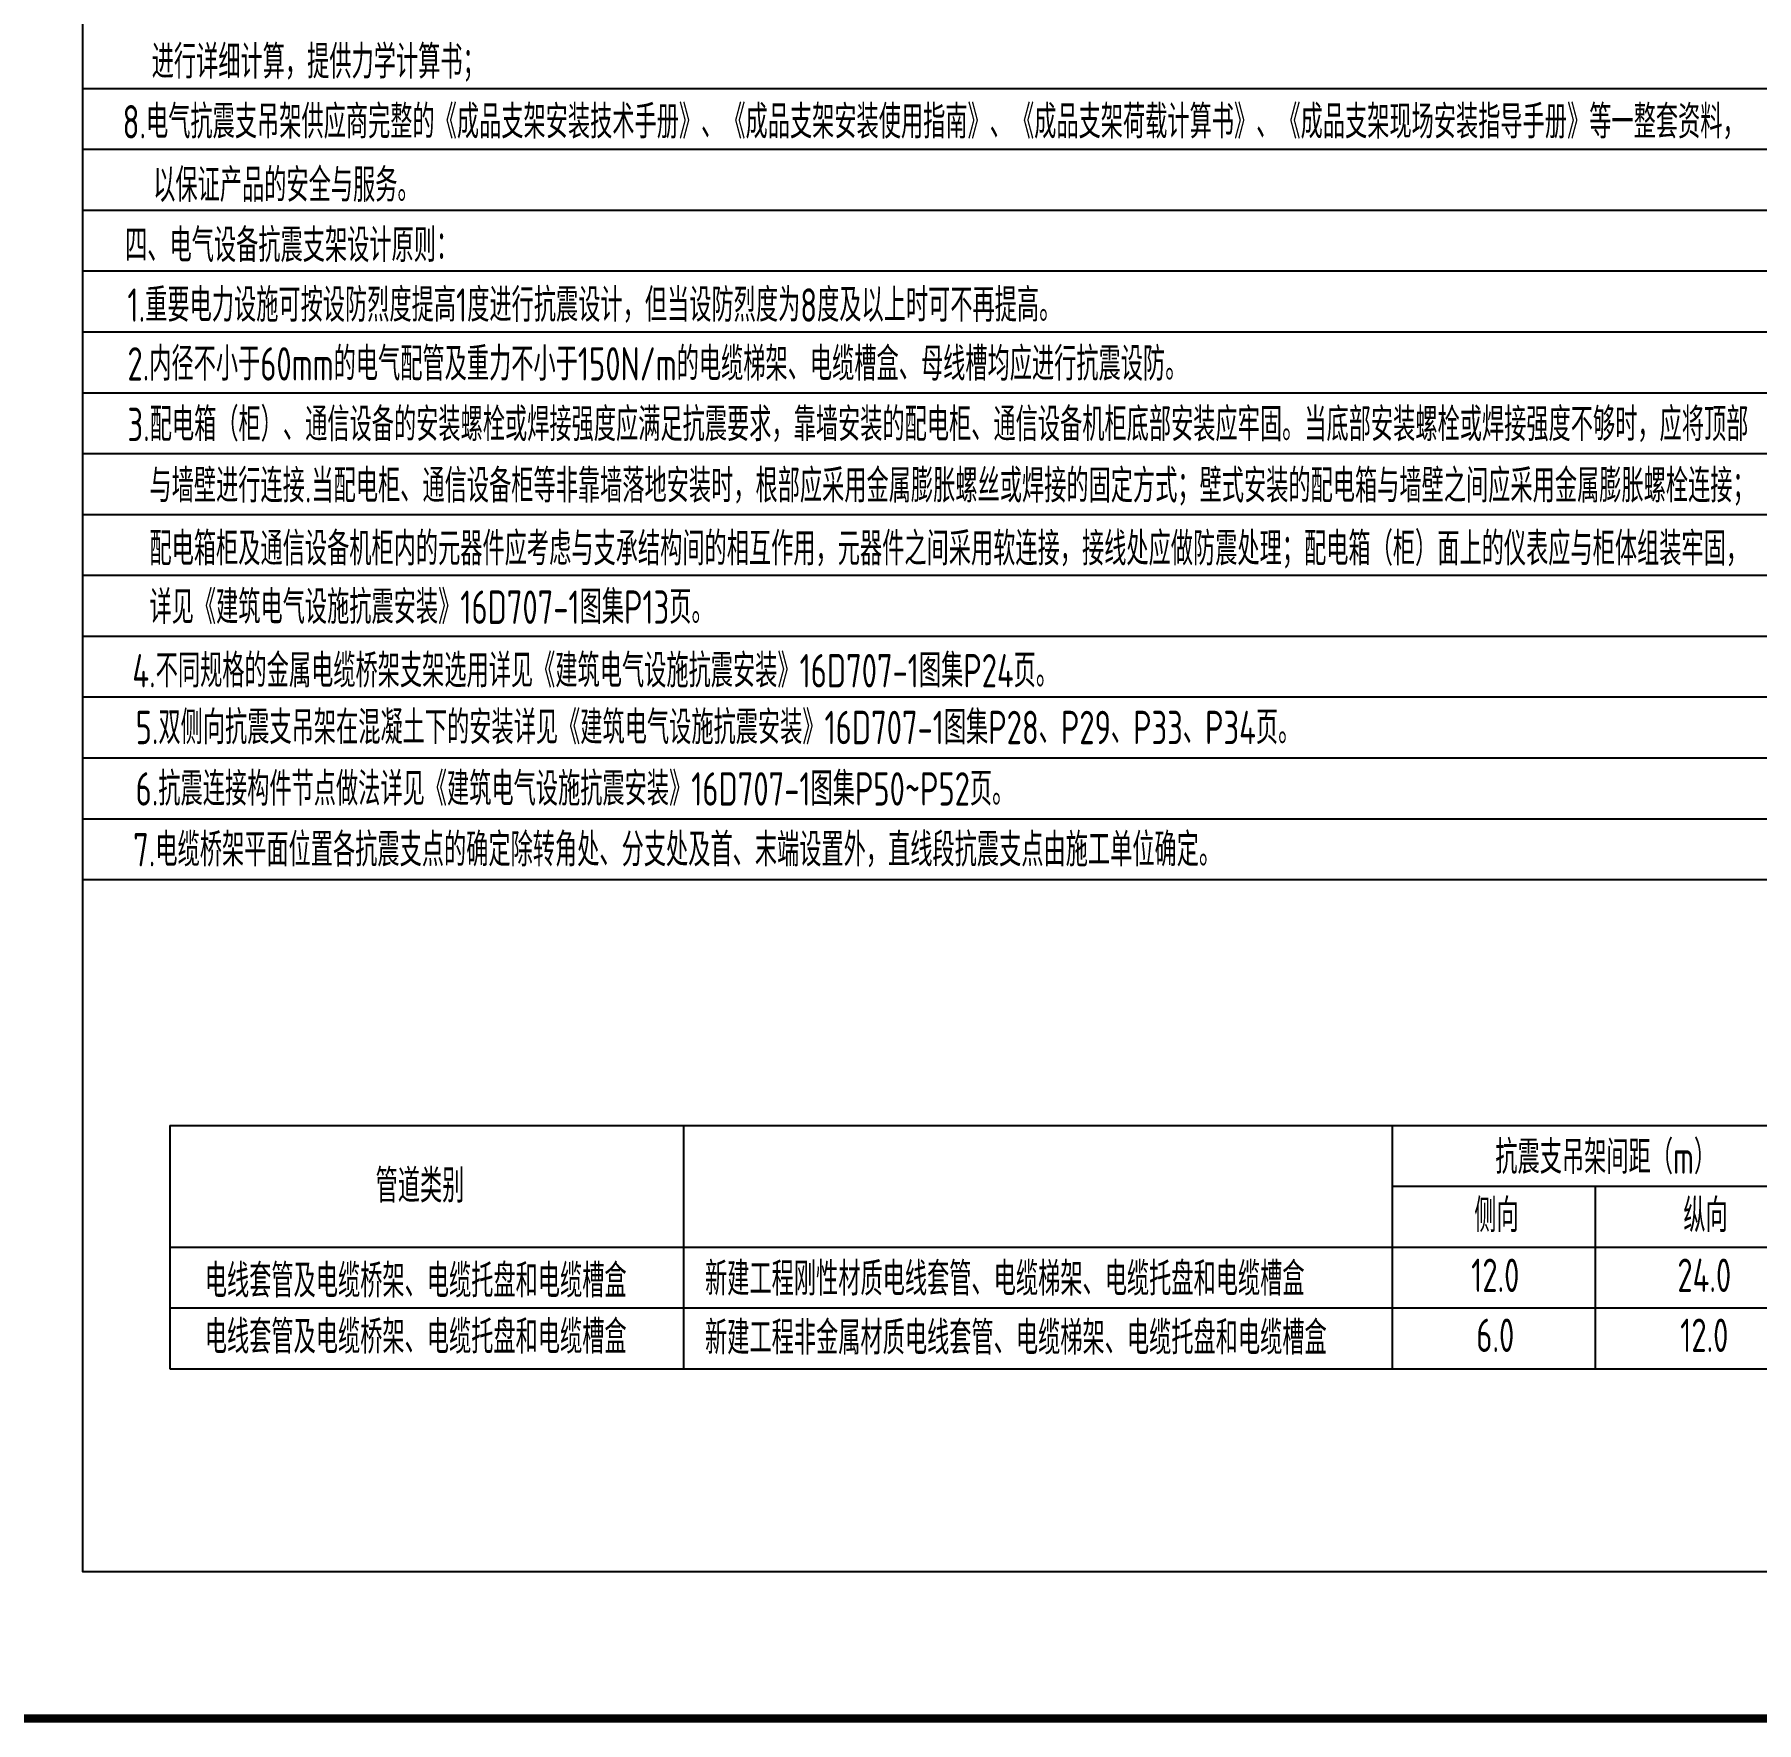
# Model space of a CAD drawing. Extents: x 3774419 to 4775970, y -926964 to 2266.
# Drawn here: x 3891153 to 3911784, y -629014 to -608793 of the extents above; entities that cross this region are included whole.
import ezdxf

# ---------------------------------------------------------------- set-up
doc = ezdxf.new("R2010")
doc.units = 0
doc.header["$LTSCALE"] = 1000
doc.header["$MEASUREMENT"] = 0
doc.layers.add('TEL_TEXT', color=7, linetype='CONTINUOUS')
doc.layers.add('图框', color=147, linetype='CONTINUOUS', lineweight=20)
doc.styles.add('TSSD_Dimension', font='Tssdeng.shx', dxfattribs={"width": 0.7, "bigfont": 'tssdchn.shx'})

msp = doc.modelspace()

# ---------------------------------------------------------------- linework, layer by layer
at = {"layer": 'TEL_TEXT'}
for p, q in [((3892774.2, -621860.3), (3892774.2, -624776.3)), ((3892774.2, -621860.3), (3912421.7, -621860.3)), ((3898927.7, -621860.3), (3898927.7, -624776.3)), ((3907416.9, -621860.3), (3907416.9, -624776.3)), ((3907416.9, -622589.3), (3912421.7, -622589.3)), ((3909851.9, -622589.3), (3909851.9, -624776.3)), ((3892774.2, -623318.3), (3912421.7, -623318.3)), ((3892774.2, -623318.3), (3912421.7, -623318.3)), ((3892774.2, -624047.3), (3912421.7, -624047.3)), ((3892774.2, -624776.3), (3912421.7, -624776.3))]:
    msp.add_line(p, q, dxfattribs=at)
for points in [[(3891730.2, -591943.4), (3891730.2, -627203.7), (3913714.6, -627203.7), (3913714.6, -591943.4)], [(3891730.2, -609439.4), (3913714.6, -609439.4)], [(3891730.2, -610168.4), (3913714.6, -610168.4)], [(3891730.2, -610897.4), (3913714.6, -610897.4)], [(3891730.2, -611626.4), (3913714.6, -611626.4)], [(3891730.2, -612355.4), (3913714.6, -612355.4)], [(3891730.2, -613084.4), (3913714.6, -613084.4)], [(3891730.2, -613813.4), (3913714.6, -613813.4)], [(3891730.2, -614542.4), (3913714.6, -614542.4)], [(3891730.2, -615271.4), (3913714.6, -615271.4)], [(3891730.2, -616000.4), (3913714.6, -616000.4)], [(3891730.2, -616729.4), (3913714.6, -616729.4)], [(3891730.2, -617458.4), (3913714.6, -617458.4)], [(3891730.2, -618187.4), (3913714.6, -618187.4)], [(3891730.2, -618916.4), (3913714.6, -618916.4)]]:
    msp.add_lwpolyline(points, dxfattribs=at)
at = {"layer": '图框', "const_width": 100}
msp.add_lwpolyline([(3866317.3, -628963.9), (3922217.3, -628963.9), (3922217.3, -588963.9), (3866317.3, -588963.9)], close=True, dxfattribs=at)

# ---------------------------------------------------------------- texts
at = {"layer": 'TEL_TEXT', "style": 'TSSD_Dimension', "width": 0.7}
for s, p in [('进行详细计算，提供力学计算书；', (3892558.2, -609322)), ('8.电气抗震支吊架供应商完整的《成品支架安装技术手册》、《成品支架安装使用指南》、《成品支架荷载计算书》、《成品支架现场安装指导手册》等一整套资料，', (3892209.6, -610039.5)), ('以保证产品的安全与服务。', (3892575.9, -610798.8)), ('四、电气设备抗震支架设计原则：', (3892239.6, -611519.7)), ('  1.重要电力设施可按设防烈度提高1度进行抗震设计，但当设防烈度为8度及以上时可不再提高。', (3891927.6, -612234.9)), ('  2.内径不小于60mm的电气配管及重力不小于150N/m的电缆梯架、电缆槽盒、母线槽均应进行抗震设防。', (3891927.6, -612939.4)), ('  3.配电箱（柜）、通信设备的安装螺栓或焊接强度应满足抗震要求，靠墙安装的配电柜、通信设备机柜底部安装应牢固。当底部安装螺栓或焊接强度不够时，应将顶部', (3891927.6, -613664.6)), ('与墙壁进行连接.当配电柜、通信设备柜等非靠墙落地安装时，根部应采用金属膨胀螺丝或焊接的固定方式；壁式安装的配电箱与墙壁之间应采用金属膨胀螺栓连接；', (3892531, -614399.9)), ('配电箱柜及通信设备机柜内的元器件应考虑与支承结构间的相互作用，元器件之间采用软连接，接线处应做防震处理；配电箱（柜）面上的仪表应与柜体组装牢固，', (3892531, -615153.6)), ('详见《建筑电气设施抗震安装》16D707-1图集P13页。', (3892531, -615853.6)), ('  4.不同规格的金属电缆桥架支架选用详见《建筑电气设施抗震安装》16D707-1图集P24页。', (3891986.2, -616614.7)), ('  5.双侧向抗震支吊架在混凝土下的安装详见《建筑电气设施抗震安装》16D707-1图集P28、P29、P33、P34页。', (3892025.5, -617294.6)), ('  6.抗震连接构件节点做法详见《建筑电气设施抗震安装》16D707-1图集P50~P52页。', (3892025.5, -618030.4)), (' 7.电缆桥架平面位置各抗震支点的确定除转角处、分支处及首、末端设置外，直线段抗震支点由施工单位确定。', (3892166, -618759.1))]:
    msp.add_text(s, height=400, dxfattribs=at).set_placement(p)
at = {"layer": 'TEL_TEXT', "char_height": 400, "style": 'TSSD_Dimension'}
for s, insert, width, attachment_point in [('抗震支吊架间距（m）', (3908654.9, -622041.4), 17314.006, 1), ('管道类别', (3895240.1, -622385.2), 28987.307, 1), ('侧向', (3908403, -622739.8), 17314.006, 1), ('纵向', (3910907.1, -622739.8), 17314.006, 1), ('新建工程刚性材质电线套管、电缆梯架、电缆托盘和电缆槽盒', (3899187, -623499.8), 17314.006, 1), ('12.0', (3908654.1, -623656.6), 1911.448, 5), ('24.0', (3911158.2, -623656.6), 1911.448, 5), ('电线套管及电缆桥架、电缆托盘和电缆槽盒', (3893193.7, -623522.8), 28987.307, 1), ('电线套管及电缆桥架、电缆托盘和电缆槽盒', (3893193.7, -624194.9), 28987.307, 1), ('新建工程非金属材质电线套管、电缆梯架、电缆托盘和电缆槽盒', (3899187, -624205.8), 18055.809, 1), ('6.0', (3908654.1, -624375.1), 1433.586, 5), ('12.0', (3911158.2, -624375.1), 1911.448, 5)]:
    msp.add_mtext(s, dxfattribs=dict(at, insert=insert, width=width, attachment_point=attachment_point))

doc.saveas('drawing.dxf')
